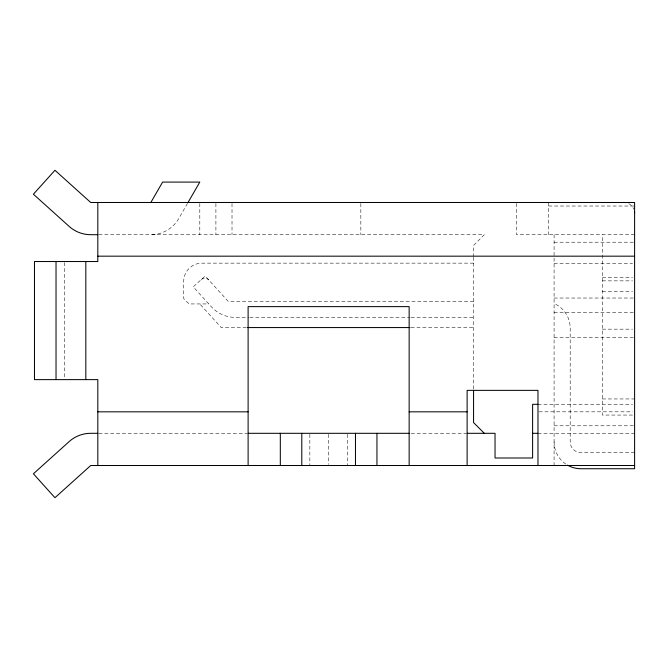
<?xml version="1.0" encoding="UTF-8"?>
<svg xmlns="http://www.w3.org/2000/svg" width="668" height="668" viewBox="0 0 668 668"><rect width="100%" height="100%" fill="white"/><g stroke="black" fill="none" stroke-linecap="round" stroke-linejoin="round"><path stroke-width="0.5" stroke-dasharray="3.34 2.5" d="M187.508 203.381L178.732 218.595A32.206 32.206 0 0 1 150.834 234.693M548.712 206.02L634.6 206.02M98.856 234.693L484.3 234.693L473.562 245.432L473.562 256.17M634.6 234.693L516.506 234.693L516.506 202.487M554.081 242.208L634.6 242.208M473.562 263.142L201.953 263.142A18.253 18.253 0 0 0 183.7 281.395L183.7 298.571L189.069 303.94L208.783 303.94M554.081 263.685L632.538 263.685M602.394 277.637L632.521 277.637M602.394 280.861L632.521 280.861M602.394 291.59L632.521 291.59M554.081 298.037L634.6 298.037M473.562 301.26L228.105 301.26L205.168 276.026L193.252 286.856L211.397 306.821A32.206 32.206 0 0 0 235.228 317.358L248.763 317.358M554.081 312.524L634.6 312.524M249.799 317.358L410.077 317.358M411.121 317.358L473.562 317.358M246.292 327.562L221.275 327.562L199.807 303.94M411.012 327.562L473.562 327.562M602.394 329.165L632.521 329.165M554.081 337.757L634.6 337.757M602.394 398.955L634.6 398.955M537.982 404.315L632.538 404.315M539.018 411.83L632.521 411.83M632.521 415.053L602.394 415.053L602.394 234.693M554.081 425.792L634.6 425.792M98.856 433.307L247.068 433.307M411.221 433.307L466.089 433.307M537.982 433.307L634.6 433.307M634.6 452.628L580.918 452.628A10.738 10.738 0 0 1 570.188 441.89L570.188 328.097A26.837 26.837 0 0 0 554.081 303.497M554.081 234.693L554.081 465.512M548.712 202.487L548.712 234.693M473.562 257.205L473.562 390.363M360.837 203.523L360.837 234.693M347.418 434.342L347.418 465.512M328.631 434.342L328.631 464.477M309.843 434.342L309.843 465.512M232.013 203.523L232.013 234.693M215.906 203.523L215.906 234.693M199.807 203.523L199.807 234.693M64.278 262.566L64.278 378.589M565.796 464.068A26.837 26.837 0 0 1 554.081 441.89M201.202 279.641A5.369 5.369 0 0 1 208.783 280.001M628.73 203.656A10.738 10.738 0 0 1 633.782 209.117"/><path stroke-width="1" d="M150.834 202.487L162.616 182.088L199.807 182.088L188.025 202.487M97.812 234.693L90.723 234.693A32.206 32.206 0 0 1 69.171 226.419L33.4 194.213L54.951 170.282L90.723 202.487L634.6 202.487L634.6 468.736L580.918 468.736A26.837 26.837 0 0 1 567.508 465.137M97.812 256.17L634.6 256.17M247.335 327.562L409.968 327.562M537.982 404.315L532.613 404.315L532.613 457.998L495.038 457.998L495.038 433.307L467.124 433.307M97.812 411.83L248.112 411.83M409.15 411.83L467.124 411.83M97.812 433.307L90.723 433.307A32.206 32.206 0 0 0 69.171 441.581L33.4 473.787L54.951 497.718L90.723 465.512L634.6 465.512M248.112 433.307L409.15 433.307M532.613 433.307L537.723 433.307M484.3 433.307L473.562 422.568L473.562 390.363M537.982 465.512L537.982 390.363L467.124 390.363L467.124 465.512M409.15 465.512L409.15 306.62L248.112 306.62L248.112 465.512M376.944 433.307L376.944 465.512M355.468 433.307L355.468 465.512M301.794 433.307L301.794 465.512M280.318 433.307L280.318 465.512M97.812 202.487L97.812 261.53L34.477 261.53L34.477 379.624L97.812 379.624L97.812 465.512M85.83 261.53L85.83 379.624M56.028 261.53L56.028 379.624M623.862 202.487A10.738 10.738 0 0 1 625.54 202.621M634.466 211.547A10.738 10.738 0 0 1 634.6 213.226"/></g></svg>
